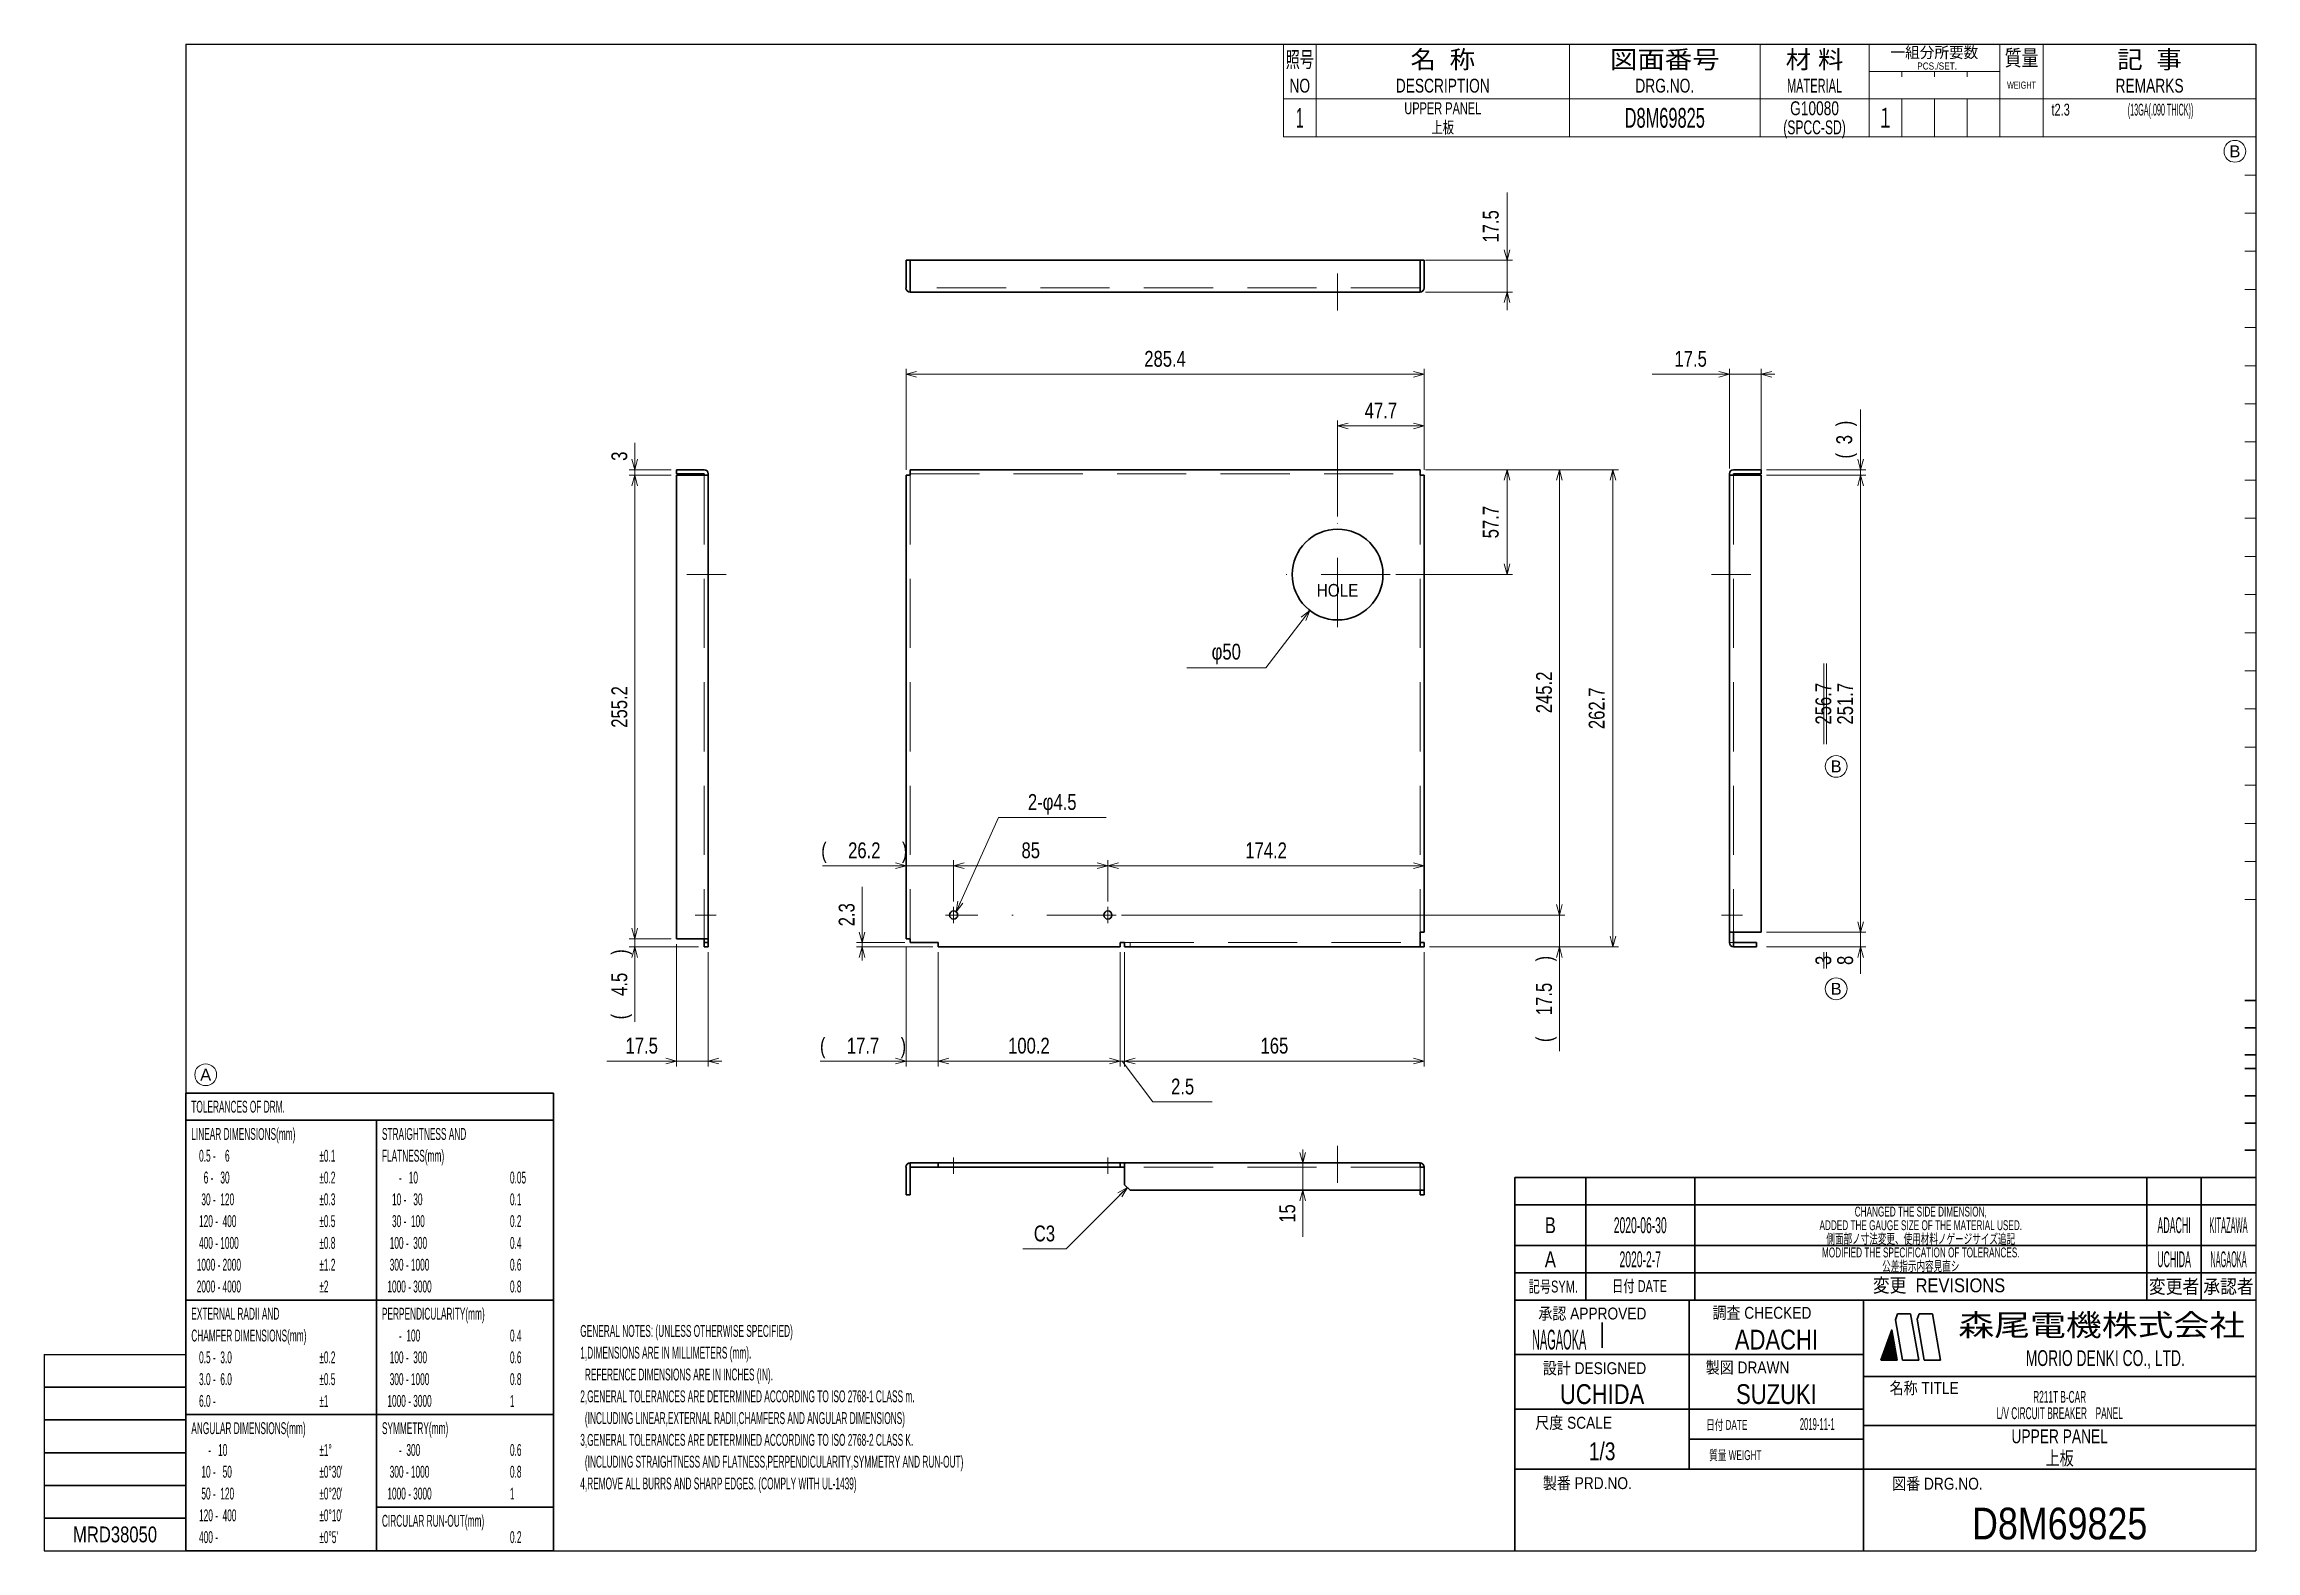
# Model space of a CAD drawing. Header units: millimetres. Extents: x 7 to 413, y 10 to 287.
import ezdxf
from ezdxf.enums import TextEntityAlignment as Align

# ---------------------------------------------------------------- set-up
doc = ezdxf.new("R2010")
doc.units = ezdxf.units.MM
doc.linetypes.add('DASHDOT', pattern=[25.3, 12.7, -6.3, 0, -6.3])
doc.linetypes.add('DASHED', pattern=[19, 12.7, -6.3])
for name, color, linetype in [('GR01_05', 7, 'Continuous'), ('GR01_06', 7, 'Continuous'), ('GR01_16', 7, 'Continuous'), ('図面枠D8M', 7, 'Continuous'), ('表題、部品表', 7, 'Continuous'), ('表題、部品表_02', 7, 'Continuous'), ('表題、部品表_03', 7, 'Continuous')]:
    doc.layers.add(name, color=color, linetype=linetype)
doc.styles.add('HG丸ｺﾞｼｯｸM-PRO', font='')
doc.styles.get('HG丸ｺﾞｼｯｸM-PRO').set_extended_font_data('HG丸ｺﾞｼｯｸM-PRO')

# ---------------------------------------------------------------- blocks, each defined once
blk = doc.blocks.new('BLKF024')
at = {"layer": '図面枠D8M', "color": 4, "linetype": 'Continuous', "lineweight": 13}
for p, q in [((344.778471, 46.998727), (346.524087, 48.744343)), ((344.8594, 47.221078), (346.502888, 48.864566)), ((344.940329, 47.443428), (346.48169, 48.984789)), ((345.021258, 47.665778), (346.460491, 49.105012)), ((345.102186, 47.888128), (346.439293, 49.225235)), ((345.183115, 48.110479), (346.418094, 49.345457)), ((345.264044, 48.332829), (346.396896, 49.46568)), ((345.344973, 48.555179), (346.375697, 49.585903)), ((345.425902, 48.777529), (346.354499, 49.706126)), ((345.506831, 48.999879), (346.3333, 49.826349)), ((345.58776, 49.22223), (346.312102, 49.946572)), ((345.668689, 49.44458), (346.290903, 50.066794)), ((345.749617, 49.66693), (346.269705, 50.187017)), ((345.830546, 49.88928), (346.248506, 50.30724)), ((345.911475, 50.111631), (346.227307, 50.427463)), ((345.992404, 50.333981), (346.206109, 50.547686)), ((346.073333, 50.556331), (346.18491, 50.667909)), ((346.154262, 50.778681), (346.163712, 50.788131)), ((344.157871, 45.246757), (346.693675, 47.782561)), ((344.211969, 45.442276), (346.672477, 47.902784)), ((344.292898, 45.664626), (346.651278, 48.023006)), ((344.299292, 45.246757), (346.714874, 47.662338)), ((344.373827, 45.886976), (346.63008, 48.143229)), ((344.440714, 45.246757), (346.736072, 47.542115)), ((344.454756, 46.109327), (346.608881, 48.263452)), ((344.535684, 46.331677), (346.587682, 48.383675)), ((344.582135, 45.246757), (346.757271, 47.421892)), ((344.616613, 46.554027), (346.566484, 48.503898)), ((344.697542, 46.776377), (346.545285, 48.624121)), ((344.723556, 45.246757), (346.778469, 47.301669)), ((344.864978, 45.246757), (346.799668, 47.181447)), ((345.006399, 45.246757), (346.820866, 47.061224)), ((345.147821, 45.246757), (346.842065, 46.941001)), ((345.289242, 45.246757), (346.863263, 46.820778)), ((345.430663, 45.246757), (346.884462, 46.700555)), ((345.572085, 45.246757), (346.90566, 46.580332)), ((345.713506, 45.246757), (346.926859, 46.46011)), ((345.854927, 45.246757), (346.948057, 46.339887)), ((345.996349, 45.246757), (346.969256, 46.219664)), ((346.13777, 45.246757), (346.990455, 46.099441)), ((346.279191, 45.246757), (347.011653, 45.979218)), ((346.420613, 45.246757), (347.032852, 45.858995)), ((346.562034, 45.246757), (347.05405, 45.738773)), ((346.703455, 45.246757), (347.075249, 45.61855)), ((346.844877, 45.246757), (347.096447, 45.498327)), ((346.986298, 45.246757), (347.117646, 45.378104)), ((347.12772, 45.246757), (347.138844, 45.257881))]:
    blk.add_line(p, q, dxfattribs=at)
blk = doc.blocks.new('BLKF023')
at = {"layer": '図面枠D8M', "color": 2, "linetype": 'Continuous', "lineweight": 25}
for p, q in [((33, 286.75), (413, 286.75)), ((33, 286.75), (33, 10.25)), ((413, 286.75), (413, 10.25)), ((7, 46.25), (7, 10.25)), ((7, 46.25), (33, 46.25)), ((7, 10.25), (413, 10.25))]:
    blk.add_line(p, q, dxfattribs=at)
at = {"layer": '図面枠D8M', "color": 4, "linetype": 'Continuous', "lineweight": 13}
for p, q in [((413, 269.75), (411, 269.75)), ((413, 262.75), (411, 262.75)), ((413, 255.75), (411, 255.75)), ((413, 248.75), (411, 248.75)), ((413, 241.75), (411, 241.75)), ((413, 234.75), (411, 234.75)), ((413, 227.75), (411, 227.75)), ((413, 220.75), (411, 220.75)), ((413, 213.75), (411, 213.75)), ((413, 206.75), (411, 206.75)), ((413, 199.75), (411, 199.75)), ((413, 192.75), (411, 192.75)), ((413, 185.75), (411, 185.75)), ((413, 178.75), (411, 178.75)), ((413, 171.75), (411, 171.75)), ((413, 164.75), (411, 164.75)), ((413, 157.75), (411, 157.75)), ((413, 150.75), (411, 150.75)), ((413, 143.75), (411, 143.75)), ((413, 136.75), (411, 136.75)), ((411, 129.75), (413, 129.75))]:
    blk.add_line(p, q, dxfattribs=at)
at = {"layer": '図面枠D8M', "color": 3, "linetype": 'Continuous', "lineweight": 35}
for p, q in [((413, 111.25), (411, 111.25)), ((413, 106.25), (411, 106.25)), ((413, 101.25), (411, 101.25)), ((413, 98.75), (411, 98.75)), ((413, 93.75), (411, 93.75)), ((413, 88.75), (411, 88.75)), ((413, 83.75), (411, 83.75)), ((277, 78.75), (413, 78.75)), ((277, 78.75), (277, 10.25)), ((290, 78.75), (290, 56.25)), ((310, 78.75), (310, 56.25)), ((393, 78.75), (393, 56.25)), ((403, 78.75), (403, 56.25)), ((277, 73.75), (413, 73.75)), ((277, 66.25), (413, 66.25)), ((277, 61.25), (413, 61.25)), ((277, 56.25), (413, 56.25)), ((309, 56.25), (309, 25.25)), ((341, 56.25), (341, 10.25)), ((346.84, 52.65), (347.23, 53.75)), ((347.23, 53.75), (349.64, 53.75)), ((351.14, 45.25), (349.64, 53.75)), ((351.18, 53.75), (350.82, 52.76)), ((351.18, 53.75), (353.64, 53.75)), ((355.14, 45.25), (353.64, 53.75)), ((293, 52.17), (293, 47.48)), ((344.14, 45.25), (346.16, 50.8)), ((347.14, 45.25), (346.16, 50.8)), ((348.14, 45.25), (346.84, 52.65)), ((352.14, 45.25), (350.82, 52.76)), ((277, 46.25), (341, 46.25)), ((344.14, 45.25), (347.14, 45.25)), ((348.14, 45.25), (351.14, 45.25)), ((352.14, 45.25), (355.14, 45.25)), ((341, 42.25), (413, 42.25)), ((7, 40.25), (33, 40.25)), ((7, 34.25), (33, 34.25)), ((277, 36.25), (341, 36.25)), ((341, 33.25), (413, 33.25)), ((309, 30.75), (341, 30.75)), ((7, 28.25), (33, 28.25)), ((277, 25.25), (413, 25.25)), ((7, 22.25), (33, 22.25)), ((33, 16.25), (7, 16.25))]:
    blk.add_line(p, q, dxfattribs=at)
at = {"layer": '図面枠D8M', "color": 4, "linetype": 'Continuous', "lineweight": 13}
blk.add_blockref('BLKF024', (0, 0), dxfattribs=at)
at = {"layer": '図面枠D8M', "color": 4, "linetype": 'Continuous', "lineweight": 13, "style": 'HG丸ｺﾞｼｯｸM-PRO'}
for s, height, width, p in [('記号SYM.', 2.182, 0.69227, (284.03, 58.74)), ('日付 DATE', 2.182, 0.692507, (299.87, 58.83)), ('変更  REVISIONS', 2.5455, 0.887352, (354.85, 58.97)), ('変更者', 2.545, 0.887717, (398, 58.75)), ('承認者', 2.545, 0.887717, (408, 58.75)), ('承認 APPROVED', 2.1818, 0.863151, (291.21, 53.79)), ('調査 CHECKED', 2.182, 0.863174, (322.34, 53.92)), ('設計 DESIGNED', 2.1818, 0.862613, (291.61, 43.76)), ('製図 DRAWN', 2.182, 0.863099, (319.7, 43.9)), ('名称 TITLE', 2.182, 0.862489, (352.13, 40.11)), ('尺度 SCALE', 2.182, 0.862581, (287.78, 33.74)), ('日付 DATE', 1.818, 0.618255, (315.88, 33.34)), ('質量 WEIGHT', 1.818, 0.618812, (317.46, 27.8)), ('製番 PRD.NO.', 2.182, 0.863299, (290.29, 22.66)), ('図番 DRG.NO.', 2.182, 0.863083, (354.56, 22.56))]:
    blk.add_text(s, height=height, dxfattribs=dict(at, width=width)).set_placement(p, align=Align.MIDDLE_CENTER)
at = {"layer": '図面枠D8M', "color": 2, "linetype": 'Continuous', "lineweight": 25, "style": 'HG丸ｺﾞｼｯｸM-PRO', "width": 1.206081}
blk.add_text('森尾電機株式会社', height=4, dxfattribs=at).set_placement((384.72, 51.68), align=Align.MIDDLE_CENTER)
at = {"layer": '図面枠D8M', "color": 3, "linetype": 'Continuous', "lineweight": 35, "style": 'HG丸ｺﾞｼｯｸM-PRO', "width": 0.652197}
blk.add_text('MORIO DENKI CO., LTD.', height=2.9091, dxfattribs=at).set_placement((385.38, 45.61), align=Align.MIDDLE_CENTER)
blk = doc.blocks.new('BLKF025')
at = {"layer": '図面枠D8M', "color": 3, "linetype": 'Continuous', "lineweight": 35, "style": 'HG丸ｺﾞｼｯｸM-PRO'}
for s, height, width, p in [('CHANGED THE SIDE DIMENSION,', 1.8182, 0.618941, (351.5, 72.5)), ('B', 2.91, 0.78204, (283.5, 70)), ('2020-06-30', 2.909, 0.488281, (300, 70)), ('ADACHI', 2.909, 0.415454, (398, 70)), ('KITAZAWA', 2.909, 0.308644, (408, 70)), ('A', 2.91, 0.782973, (283.5, 63.75)), ('2020-2-7', 2.909, 0.488281, (300, 63.75)), ('MODIFIED THE SPECIFICATION OF TOLERANCES.', 1.8182, 0.618603, (351.5, 65)), ('UCHIDA', 2.909, 0.415827, (398, 63.75)), ('NAGAOKA', 2.909, 0.334453, (408, 63.75)), ('NAGAOKA', 3.636, 0.414524, (285.11, 49)), ('ADACHI', 3.636, 0.830909, (325, 49)), ('UCHIDA', 3.636, 0.830691, (293, 39)), ('SUZUKI', 3.636, 0.831098, (325, 39)), ('L/V CIRCUIT BREAKER\u3000PANEL', 2.1818, 0.522183, (377, 35.5)), ('R211T B-CAR', 2.1818, 0.521736, (377, 38.5)), ('2019-11-1', 2.182, 0.482367, (332.5, 33.5)), ('UPPER PANEL', 2.5455, 0.742433, (377, 31.25)), ('1/3', 3.273, 0.80628, (293, 28.5)), ('D8M69825', 5.818, 0.845432, (377, 15.25))]:
    blk.add_text(s, height=height, dxfattribs=dict(at, width=width)).set_placement(p, align=Align.MIDDLE_CENTER)
blk = doc.blocks.new('BLKF026')
at = {"layer": '表題、部品表_02', "color": 4, "linetype": 'Continuous', "lineweight": 13}
for p, q in [((234.5, 276.75), (234.5, 269.75)), ((234.5, 276.75), (413, 276.75)), ((240.5, 276.75), (240.5, 269.75)), ((287, 276.75), (287, 269.75)), ((322, 276.75), (322, 269.75)), ((342, 276.75), (342, 269.75)), ((348, 276.75), (348, 269.75)), ((354, 276.75), (354, 269.75)), ((360, 269.75), (360, 276.75)), ((366, 276.75), (366, 269.75)), ((374, 276.75), (374, 269.75)), ((413, 276.75), (413, 269.75)), ((234.5, 269.75), (413, 269.75))]:
    blk.add_line(p, q, dxfattribs=at)
blk = doc.blocks.new('BLKF029')
at = {"layer": '図面枠D8M', "color": 4, "linetype": 'Continuous', "lineweight": 13}
for p, q in [((234.5, 286.75), (234.5, 276.75)), ((234.5, 286.75), (413, 286.75)), ((240.5, 286.75), (240.5, 276.75)), ((287, 286.75), (287, 276.75)), ((322, 286.75), (322, 276.75)), ((342, 286.75), (342, 276.75)), ((366, 286.75), (366, 276.75)), ((374, 286.75), (374, 276.75)), ((413, 286.75), (413, 276.75)), ((342, 281.75), (366, 281.75)), ((348, 280.75), (348, 281.75)), ((354, 281.75), (354, 280.75)), ((360, 281.75), (360, 280.75)), ((234.5, 276.75), (413, 276.75))]:
    blk.add_line(p, q, dxfattribs=at)
at = {"layer": '図面枠D8M', "color": 3, "linetype": 'Continuous', "lineweight": 35, "style": 'HG丸ｺﾞｼｯｸM-PRO'}
for s, height, width, p in [('照号', 2.909, 0.651535, (237.5, 283.95)), ('名  称', 3.273, 1.042426, (263.75, 283.95)), ('図面番号', 3.273, 1.127518, (304.5, 283.95)), ('材 料', 3.273, 1.042439, (332, 283.95)), ('一組分所要数', 2.036, 0.966638, (354, 285.25)), ('質量', 2.909, 0.781842, (370, 284.25)), ('記  事', 3.273, 1.042426, (393.5, 283.95)), ('NO', 2.545, 0.740841, (237.5, 279.15)), ('DESCRIPTION', 2.5455, 0.741365, (263.75, 279.15)), ('DRG.NO.', 2.545, 0.741189, (304.5, 279.15)), ('MATERIAL', 2.545, 0.594756, (332, 279.15)), ('PCS./SET.', 1.309, 0.862935, (354.5, 282.75)), ('REMARKS', 2.545, 0.742803, (393.5, 279.15)), ('WEIGHT', 1.309, 0.635507, (370, 279.25))]:
    blk.add_text(s, height=height, dxfattribs=dict(at, width=width)).set_placement(p, align=Align.MIDDLE_CENTER)
blk = doc.blocks.new('BLKF028')
at = {"layer": '図面枠D8M', "color": 3, "linetype": 'Continuous', "lineweight": 13}
blk.add_blockref('BLKF029', (0, 0), dxfattribs=at)
blk = doc.blocks.new('FXTIP_ARROW_E')
at = {"color": 0, "linetype": 'Continuous', "lineweight": -2}
for q in [(-1, 0), (-0.97, 0.26), (-0.97, -0.26)]:
    blk.add_line((0, 0), q, dxfattribs=at)
blk = doc.blocks.new('FXTIP_ARROW_S')
at = {"color": 0, "linetype": 'Continuous', "lineweight": -2}
for q in [(-1, 0), (-0.97, 0.26), (-0.97, -0.26)]:
    blk.add_line((0, 0), q, dxfattribs=at)
blk = doc.blocks.new('BLKF030')
at = {"layer": 'GR01_06', "color": 3, "linetype": 'Continuous', "lineweight": 35}
for p, q in [((316.36, 121.86), (316.36, 207.89)), ((316.36, 207.66), (322.19, 207.66)), ((317.13, 208.66), (322.19, 208.66)), ((317.13, 207.89), (317.13, 207.66)), ((317.13, 207.89), (322.19, 207.89)), ((322.19, 207.89), (322.19, 208.66)), ((322.19, 123.76), (322.19, 207.66)), ((316.36, 123.76), (322.19, 123.76)), ((317.13, 123.76), (317.13, 121.09)), ((317.13, 121.86), (321.36, 121.86)), ((321.36, 121.09), (321.36, 121.86)), ((321.36, 121.09), (317.13, 121.09))]:
    blk.add_line(p, q, dxfattribs=at)
at = {"layer": 'GR01_06', "color": 4, "linetype": 'DASHED', "lineweight": 13}
for p, q in [((317.13, 207.66), (317.13, 123.76)), ((316.36, 121.86), (317.13, 121.86))]:
    blk.add_line(p, q, dxfattribs=at)
at = {"layer": 'GR01_06', "color": 3, "linetype": 'Continuous', "lineweight": 35}
for centre, start, end in [((317.13, 207.89), 90, 180), ((317.13, 121.86), 180, 270)]:
    blk.add_arc(centre, 0.767, start, end, dxfattribs=at)
blk = doc.blocks.new('BLKF031')
at = {"layer": 'GR01_06', "color": 3, "linetype": 'Continuous', "lineweight": 35}
for p, q in [((165.21, 207.66), (165.21, 122.59)), ((165.21, 207.66), (165.97, 207.66)), ((165.97, 207.89), (165.97, 208.66)), ((165.97, 208.66), (259.57, 208.66)), ((165.97, 207.89), (165.97, 207.66)), ((259.57, 207.89), (259.57, 208.66)), ((259.57, 207.89), (259.57, 207.66)), ((259.57, 207.66), (260.34, 207.66)), ((260.34, 207.66), (260.34, 123.76)), ((165.21, 122.59), (165.97, 122.59)), ((165.97, 122.59), (165.97, 121.86)), ((165.97, 121.86), (171.11, 121.86)), ((171.11, 121.09), (171.11, 121.86)), ((204.51, 121.09), (204.51, 121.86)), ((204.51, 121.86), (205.34, 121.86)), ((205.34, 121.09), (205.34, 121.86)), ((259.57, 123.76), (260.34, 123.76)), ((259.57, 123.76), (259.57, 121.09)), ((259.57, 121.86), (260.34, 121.86)), ((260.34, 121.09), (260.34, 121.86)), ((171.11, 121.09), (204.51, 121.09)), ((205.34, 121.09), (260.34, 121.09))]:
    blk.add_line(p, q, dxfattribs=at)
at = {"layer": 'GR01_06', "color": 4, "linetype": 'DASHED', "lineweight": 13}
for p, q in [((165.97, 207.89), (259.57, 207.89)), ((165.97, 207.66), (165.97, 122.59)), ((259.57, 207.66), (259.57, 123.76)), ((205.34, 121.86), (259.57, 121.86)), ((206.34, 121.09), (206.34, 121.86))]:
    blk.add_line(p, q, dxfattribs=at)
at = {"layer": 'GR01_06', "color": 3, "linetype": 'Continuous', "lineweight": 35}
for centre, radius in [((244.44, 189.42), 8.33), ((173.94, 126.92), 0.75), ((202.27, 126.92), 0.75)]:
    blk.add_circle(centre, radius, dxfattribs=at)
blk = doc.blocks.new('BLKF032')
at = {"layer": 'GR01_06', "color": 3, "linetype": 'Continuous', "lineweight": 35}
for p, q in [((128.14, 208.66), (123.07, 208.66)), ((123.07, 207.89), (123.07, 208.66)), ((128.14, 207.89), (123.07, 207.89)), ((128.91, 207.66), (123.07, 207.66)), ((123.07, 122.59), (123.07, 207.66)), ((128.14, 207.89), (128.14, 207.66)), ((128.91, 121.09), (128.91, 207.89)), ((128.91, 122.59), (123.07, 122.59)), ((128.14, 122.59), (128.14, 121.09)), ((128.91, 121.86), (128.14, 121.86)), ((128.91, 121.09), (128.14, 121.09))]:
    blk.add_line(p, q, dxfattribs=at)
at = {"layer": 'GR01_06', "color": 4, "linetype": 'DASHED', "lineweight": 13}
blk.add_line((128.14, 207.66), (128.14, 122.59), dxfattribs=at)
at = {"layer": 'GR01_06', "color": 3, "linetype": 'Continuous', "lineweight": 35}
blk.add_arc((128.14, 207.89), 0.767, 0, 90, dxfattribs=at)
blk = doc.blocks.new('BLKF033')
at = {"layer": 'GR01_06', "color": 3, "linetype": 'Continuous', "lineweight": 35}
for p, q in [((259.57, 81.42), (165.97, 81.42)), ((165.97, 75.58), (165.97, 81.42)), ((171.11, 80.65), (171.11, 81.42)), ((204.51, 80.65), (204.51, 81.42)), ((205.34, 80.65), (205.34, 81.42)), ((259.57, 80.65), (259.57, 81.42)), ((165.21, 75.58), (165.21, 80.65)), ((205.34, 80.65), (165.97, 80.65)), ((205.34, 77.42), (205.34, 80.65)), ((206.34, 76.42), (205.34, 77.42)), ((260.34, 80.65), (259.57, 80.65)), ((260.34, 75.58), (260.34, 80.65)), ((260.34, 75.58), (260.34, 80.65)), ((165.97, 75.58), (165.21, 75.58)), ((260.34, 76.42), (206.34, 76.42)), ((259.57, 75.58), (259.57, 76.42)), ((260.34, 75.58), (259.57, 75.58))]:
    blk.add_line(p, q, dxfattribs=at)
at = {"layer": 'GR01_06', "color": 4, "linetype": 'DASHED', "lineweight": 13}
for p, q in [((259.57, 80.65), (205.34, 80.65)), ((259.57, 76.42), (259.57, 80.65))]:
    blk.add_line(p, q, dxfattribs=at)
at = {"layer": 'GR01_06', "color": 3, "linetype": 'Continuous', "lineweight": 35}
for centre, start, end in [((165.97, 80.65), 90, 180), ((259.57, 80.65), 0, 90)]:
    blk.add_arc(centre, 0.767, start, end, dxfattribs=at)
blk = doc.blocks.new('BLKF034')
at = {"layer": 'GR01_06', "color": 3, "linetype": 'Continuous', "lineweight": 35}
for p, q in [((165.21, 242.02), (165.21, 247.09)), ((259.57, 247.09), (165.21, 247.09)), ((165.97, 241.26), (165.97, 247.09)), ((260.34, 247.09), (259.57, 247.09)), ((259.57, 241.26), (259.57, 247.09)), ((260.34, 242.02), (260.34, 247.09)), ((165.97, 241.26), (259.57, 241.26)), ((259.57, 241.26), (259.57, 242.02))]:
    blk.add_line(p, q, dxfattribs=at)
at = {"layer": 'GR01_06', "color": 4, "linetype": 'DASHED', "lineweight": 13}
blk.add_line((259.57, 242.02), (165.97, 242.02), dxfattribs=at)
at = {"layer": 'GR01_06', "color": 3, "linetype": 'Continuous', "lineweight": 35}
for centre, start, end in [((165.97, 242.02), 180, 270), ((259.57, 242.02), 270, 0)]:
    blk.add_arc(centre, 0.767, start, end, dxfattribs=at)
blk = doc.blocks.new('BLKF035')
at = {"layer": '図面枠D8M', "color": 3, "linetype": 'Continuous', "lineweight": 35}
for p, q in [((33, 94.25), (100.5, 94.25)), ((33, 94.25), (33, 10.25)), ((100.5, 10.25), (100.5, 94.25)), ((33, 89.25), (100.5, 89.25)), ((68, 10.25), (68, 89.25)), ((33, 56.25), (68, 56.25)), ((68, 56.25), (100.5, 56.25)), ((33, 35.25), (68, 35.25)), ((68, 35.25), (100.5, 35.25)), ((68, 18.25), (100.5, 18.25)), ((33, 10.25), (100.5, 10.25))]:
    blk.add_line(p, q, dxfattribs=at)
at = {"layer": '図面枠D8M', "color": 4, "linetype": 'Continuous', "lineweight": 13, "style": 'HG丸ｺﾞｼｯｸM-PRO'}
for s, height, width, p in [('TOLERANCES OF DRM.', 2.1818, 0.522208, (34, 91.75)), ('LINEAR DIMENSIONS(mm)', 2.1818, 0.521664, (34, 86.75)), ('STRAIGHTNESS AND', 2.1818, 0.521949, (69, 86.75)), (' 0.5 -    6', 2.1818, 0.524049, (35, 82.75)), ('±0.1', 2.182, 0.52198, (57.5, 82.75)), ('FLATNESS(mm)', 2.1818, 0.521994, (69, 82.75)), ('   6 -   30', 2.1818, 0.52397, (35, 78.75)), ('±0.2', 2.182, 0.52198, (57.5, 78.75)), ('     -   10', 2.1818, 0.524651, (70, 78.75)), ('0.05', 2.182, 0.52205, (92.5, 78.75)), ('  30 -  120', 2.1818, 0.522893, (35, 74.75)), ('±0.3', 2.182, 0.52198, (57.5, 74.75)), ('  10 -   30', 2.1818, 0.523391, (70, 74.75)), ('0.1', 2.182, 0.522424, (92.5, 74.75)), (' 120 -  400', 2.1818, 0.52246, (35, 70.75)), ('±0.5', 2.182, 0.52198, (57.5, 70.75)), ('  30 -  100', 2.1818, 0.522893, (70, 70.75)), ('0.2', 2.182, 0.522424, (92.5, 70.75)), (' 400 - 1000', 2.1818, 0.52208, (35, 66.75)), ('±0.8', 2.182, 0.52198, (57.5, 66.75)), (' 100 -  300', 2.1818, 0.52246, (70, 66.75)), ('0.4', 2.182, 0.522424, (92.5, 66.75)), ('1000 - 2000', 2.1818, 0.521744, (35, 62.75)), ('±1.2', 2.182, 0.52198, (57.5, 62.75)), (' 300 - 1000', 2.1818, 0.52208, (70, 62.75)), ('0.6', 2.182, 0.522424, (92.5, 62.75)), ('2000 - 4000', 2.1818, 0.521744, (35, 58.75)), ('±2', 2.182, 0.521216, (57.5, 58.75)), ('1000 - 3000', 2.1818, 0.521744, (70, 58.75)), ('0.8', 2.182, 0.522424, (92.5, 58.75)), ('EXTERNAL RADII AND', 2.1818, 0.522426, (34, 53.75)), ('PERPENDICULARITY(mm)', 2.1818, 0.521822, (69, 53.75)), ('CHAMFER DIMENSIONS(mm)', 2.1818, 0.521615, (34, 49.75)), ('     -  100', 2.1818, 0.52397, (70, 49.75)), ('0.4', 2.182, 0.522424, (92.5, 49.75)), (' 0.5 -  3.0', 2.1818, 0.523514, (35, 45.75)), ('±0.2', 2.182, 0.52198, (57.5, 45.75)), (' 100 -  300', 2.1818, 0.52246, (70, 45.75)), ('0.6', 2.182, 0.522424, (92.5, 45.75)), (' 3.0 -  6.0', 2.1818, 0.523514, (35, 41.75)), ('±0.5', 2.182, 0.52198, (57.5, 41.75)), (' 300 - 1000', 2.1818, 0.52208, (70, 41.75)), ('0.8', 2.182, 0.522424, (92.5, 41.75)), (' 6.0 -', 2.182, 0.523279, (35, 37.75)), ('±1', 2.182, 0.521216, (57.5, 37.75)), ('1000 - 3000', 2.1818, 0.521744, (70, 37.75)), ('1', 2.18, 0.521199, (92.5, 37.75)), ('ANGULAR DIMENSIONS(mm)', 2.1818, 0.521887, (34, 32.75)), ('SYMMETRY(mm)', 2.1818, 0.521222, (69, 32.75)), ('     -   10', 2.1818, 0.524651, (35, 28.75)), ('±1°', 2.182, 0.52122, (57.5, 28.75)), ('     -  300', 2.1818, 0.52397, (70, 28.75)), ('0.6', 2.182, 0.522424, (92.5, 28.75)), ('  10 -   50', 2.1818, 0.523391, (35, 24.75)), ("±0°30'", 2.182, 0.521679, (57.5, 24.75)), (' 300 - 1000', 2.1818, 0.52208, (70, 24.75)), ('0.8', 2.182, 0.522424, (92.5, 24.75)), ('  50 -  120', 2.1818, 0.522893, (35, 20.75)), ("±0°20'", 2.182, 0.521679, (57.5, 20.75)), ('1000 - 3000', 2.1818, 0.521744, (70, 20.75)), ('1', 2.18, 0.521199, (92.5, 20.75)), (' 120 -  400', 2.1818, 0.52246, (35, 16.75)), ("±0°10'", 2.182, 0.521679, (57.5, 16.75)), ('CIRCULAR RUN-OUT(mm)', 2.1818, 0.521639, (69, 15.75)), (' 400 -', 2.182, 0.52234, (35, 12.75)), ("±0°5'", 2.182, 0.521776, (57.5, 12.75)), ('0.2', 2.182, 0.522424, (92.5, 12.75))]:
    blk.add_text(s, height=height, dxfattribs=dict(at, width=width)).set_placement(p, align=Align.MIDDLE_LEFT)
blk = doc.blocks.new('BLKF036')
at = {"layer": '表題、部品表', "color": 4, "linetype": 'Continuous', "lineweight": 13}
blk.add_circle((36.64, 97.62), 2, dxfattribs=at)
at = {"layer": '表題、部品表', "color": 4, "linetype": 'Continuous', "lineweight": 13, "style": 'HG丸ｺﾞｼｯｸM-PRO', "width": 1.042301}
blk.add_text('A', height=2.18, dxfattribs=at).set_placement((36.64, 97.62), align=Align.MIDDLE_CENTER)
blk = doc.blocks.new('BLKF037')
at = {"layer": 'GR01_05', "color": 4, "linetype": 'Continuous', "lineweight": 13}
blk.add_circle((335.96, 113.39), 2, dxfattribs=at)
at = {"layer": 'GR01_05', "color": 4, "linetype": 'Continuous', "lineweight": 13, "style": 'HG丸ｺﾞｼｯｸM-PRO', "width": 1.04272}
blk.add_text('B', height=2.18, dxfattribs=at).set_placement((335.96, 113.39), align=Align.MIDDLE_CENTER)
blk = doc.blocks.new('BLKF038')
at = {"layer": 'GR01_05', "color": 4, "linetype": 'Continuous', "lineweight": 13}
blk.add_circle((335.96, 154.21), 2, dxfattribs=at)
at = {"layer": 'GR01_05', "color": 4, "linetype": 'Continuous', "lineweight": 13, "style": 'HG丸ｺﾞｼｯｸM-PRO', "width": 1.04272}
blk.add_text('B', height=2.18, dxfattribs=at).set_placement((335.96, 154.21), align=Align.MIDDLE_CENTER)
blk = doc.blocks.new('BLKF039')
at = {"layer": '表題、部品表', "color": 4, "linetype": 'Continuous', "lineweight": 13}
blk.add_circle((409.17, 267.1), 2, dxfattribs=at)
at = {"layer": '表題、部品表', "color": 4, "linetype": 'Continuous', "lineweight": 13, "style": 'HG丸ｺﾞｼｯｸM-PRO', "width": 1.04272}
blk.add_text('B', height=2.18, dxfattribs=at).set_placement((409.17, 267.1), align=Align.MIDDLE_CENTER)

msp = doc.modelspace()

# ---------------------------------------------------------------- linework, layer by layer
at = {"layer": 'GR01_05', "color": 4, "linetype": 'Continuous', "lineweight": 13}
for p, q in [((333.69, 158.31), (333.69, 173.11)), ((334.19, 158.31), (334.19, 173.11)), ((333.69, 117.13), (333.69, 120.09)), ((334.19, 117.13), (334.19, 120.09))]:
    msp.add_line(p, q, dxfattribs=at)
at = {"layer": 'GR01_06', "color": 4, "linetype": 'DASHDOT', "lineweight": 13}
for p, q in [((244.44, 237.87), (244.44, 244.67)), ((244.44, 179.76), (244.44, 199.09)), ((124.99, 189.42), (132.18, 189.42)), ((254.11, 189.42), (234.77, 189.42)), ((320.28, 189.42), (313.09, 189.42)), ((126.51, 126.92), (130.33, 126.92)), ((203.77, 126.92), (172.44, 126.92)), ((173.94, 125.42), (173.94, 128.42)), ((202.27, 125.42), (202.27, 128.42)), ((318.76, 126.92), (314.94, 126.92)), ((173.94, 79.45), (173.94, 82.45)), ((202.27, 79.45), (202.27, 82.45)), ((244.44, 77.8), (244.44, 84.59))]:
    msp.add_line(p, q, dxfattribs=at)
at = {"layer": 'GR01_16', "color": 4, "linetype": 'Continuous', "lineweight": 13}
for p, q in [((275.55, 247.09), (275.55, 259.55)), ((260.57, 247.09), (276.55, 247.09)), ((275.55, 241.26), (275.55, 247.09)), ((260.57, 241.26), (276.55, 241.26)), ((275.55, 237.92), (275.55, 241.26)), ((165.21, 208.66), (165.21, 227.19)), ((165.21, 226.19), (260.34, 226.19)), ((260.34, 208.66), (260.34, 227.19)), ((302.17, 226.19), (316.36, 226.19)), ((316.36, 208.89), (316.36, 227.19)), ((316.36, 226.19), (322.19, 226.19)), ((322.19, 208.66), (322.19, 227.19)), ((322.19, 226.19), (324.69, 226.19)), ((340.44, 208.66), (340.44, 219.7)), ((244.44, 200.09), (244.44, 217.69)), ((244.44, 216.69), (260.34, 216.69)), ((260.34, 208.66), (260.34, 217.69)), ((115.4, 208.66), (115.4, 213.62)), ((122.07, 208.66), (114.4, 208.66)), ((122.07, 207.66), (114.4, 207.66)), ((115.4, 207.66), (115.4, 208.66)), ((115.4, 122.59), (115.4, 207.66)), ((260.57, 208.66), (276.55, 208.66)), ((260.57, 208.66), (295.98, 208.66)), ((260.57, 208.66), (286.16, 208.66)), ((275.55, 189.42), (275.55, 208.66)), ((285.16, 126.92), (285.16, 208.66)), ((294.98, 121.09), (294.98, 208.66)), ((323.19, 208.66), (341.44, 208.66)), ((323.19, 207.66), (341.44, 207.66)), ((340.44, 207.66), (340.44, 208.66)), ((340.44, 123.76), (340.44, 207.66)), ((255.11, 189.42), (276.55, 189.42)), ((239.36, 182.82), (231.25, 172.27)), ((231.25, 172.27), (216.75, 172.27)), ((174.39, 127.52), (182.17, 144.85)), ((182.17, 144.85), (201.93, 144.85)), ((149.9, 135.98), (165.21, 135.98)), ((165.21, 135.98), (173.94, 135.98)), ((173.94, 129.42), (173.94, 136.98)), ((173.94, 135.98), (202.27, 135.98)), ((202.27, 129.42), (202.27, 136.98)), ((202.27, 135.98), (260.34, 135.98)), ((157.13, 121.86), (157.13, 132.11)), ((204.77, 126.92), (286.16, 126.92)), ((285.16, 121.09), (285.16, 126.92)), ((122.07, 122.59), (114.4, 122.59)), ((115.4, 121.09), (115.4, 122.59)), ((164.97, 121.86), (156.13, 121.86)), ((157.13, 121.09), (157.13, 121.86)), ((323.19, 123.76), (341.44, 123.76)), ((340.44, 121.09), (340.44, 123.76)), ((127.14, 121.09), (114.4, 121.09)), ((115.4, 107.33), (115.4, 121.09)), ((123.07, 121.59), (123.07, 99.13)), ((128.91, 120.09), (128.91, 99.13)), ((170.11, 121.09), (156.13, 121.09)), ((157.13, 118.59), (157.13, 121.09)), ((165.21, 121.09), (165.21, 99.13)), ((171.11, 120.09), (171.11, 99.13)), ((204.51, 120.09), (204.51, 99.13)), ((205.34, 120.09), (205.34, 99.13)), ((260.34, 120.09), (260.34, 99.13)), ((261.34, 121.09), (295.98, 121.09)), ((261.34, 121.09), (286.16, 121.09)), ((285.16, 101.96), (285.16, 121.09)), ((323.19, 121.09), (341.44, 121.09)), ((340.44, 116.13), (340.44, 121.09)), ((110.31, 100.13), (123.07, 100.13)), ((123.07, 100.13), (128.91, 100.13)), ((128.91, 100.13), (131.41, 100.13)), ((149.43, 100.13), (165.21, 100.13)), ((165.21, 100.13), (171.11, 100.13)), ((171.11, 100.13), (204.51, 100.13)), ((204.51, 100.13), (205.34, 100.13)), ((204.92, 100.13), (210.55, 92.63)), ((205.34, 100.13), (260.34, 100.13)), ((210.55, 92.63), (221.43, 92.63)), ((238.04, 81.42), (238.04, 83.92)), ((238.04, 76.42), (238.04, 81.42)), ((205.84, 76.92), (194.58, 65.66)), ((238.04, 67.88), (238.04, 76.42)), ((194.58, 65.66), (186.66, 65.66))]:
    msp.add_line(p, q, dxfattribs=at)

# ---------------------------------------------------------------- block references
at = {"layer": 'GR01_05', "color": 4, "linetype": 'Continuous', "lineweight": 13}
for name in ['BLKF038', 'BLKF037']:
    msp.add_blockref(name, (0, 0), dxfattribs=at)
at = {"layer": 'GR01_06', "color": 3, "linetype": 'Continuous', "lineweight": 35}
for name in ['BLKF034', 'BLKF032', 'BLKF031', 'BLKF030', 'BLKF033']:
    msp.add_blockref(name, (0, 0), dxfattribs=at)
at = {"layer": 'GR01_16', "color": 4, "linetype": 'Continuous', "lineweight": 13, "xscale": 2, "yscale": 2}
for name, p, rotation in [('FXTIP_ARROW_S', (275.55, 247.09), 270), ('FXTIP_ARROW_E', (275.55, 241.26), 90), ('FXTIP_ARROW_S', (165.21, 226.19), 180), ('FXTIP_ARROW_E', (260.34, 226.19), 360), ('FXTIP_ARROW_E', (316.36, 226.19), 360), ('FXTIP_ARROW_S', (322.19, 226.19), 180), ('FXTIP_ARROW_S', (244.44, 216.69), 180), ('FXTIP_ARROW_E', (260.34, 216.69), 360), ('FXTIP_ARROW_S', (115.4, 208.66), 270), ('FXTIP_ARROW_E', (115.4, 207.66), 90), ('FXTIP_ARROW_E', (275.55, 208.66), 90), ('FXTIP_ARROW_E', (285.16, 208.66), 90), ('FXTIP_ARROW_E', (294.98, 208.66), 90), ('FXTIP_ARROW_S', (340.44, 208.66), 270), ('FXTIP_ARROW_E', (340.44, 207.66), 90), ('FXTIP_ARROW_S', (275.55, 189.42), 270), ('FXTIP_ARROW_S', (239.36, 182.82), 52.44390455481138), ('FXTIP_ARROW_E', (165.21, 135.98), 360), ('FXTIP_ARROW_S', (173.94, 135.98), 180), ('FXTIP_ARROW_E', (202.27, 135.98), 360), ('FXTIP_ARROW_S', (202.27, 135.98), 180), ('FXTIP_ARROW_E', (260.34, 135.98), 360), ('FXTIP_ARROW_S', (174.39, 127.52), 245.8189606401), ('FXTIP_ARROW_S', (285.16, 126.92), 270), ('FXTIP_ARROW_S', (115.4, 122.59), 270), ('FXTIP_ARROW_S', (157.13, 121.86), 270), ('FXTIP_ARROW_S', (294.98, 121.09), 270), ('FXTIP_ARROW_S', (340.44, 123.76), 270), ('FXTIP_ARROW_E', (115.4, 121.09), 90), ('FXTIP_ARROW_E', (157.13, 121.09), 90), ('FXTIP_ARROW_E', (285.16, 121.09), 90), ('FXTIP_ARROW_E', (340.44, 121.09), 90), ('FXTIP_ARROW_E', (123.07, 100.13), 360), ('FXTIP_ARROW_S', (128.91, 100.13), 180), ('FXTIP_ARROW_E', (165.21, 100.13), 360), ('FXTIP_ARROW_S', (171.11, 100.13), 180), ('FXTIP_ARROW_E', (204.51, 100.13), 360), ('FXTIP_ARROW_S', (205.34, 100.13), 180), ('FXTIP_ARROW_E', (260.34, 100.13), 360), ('FXTIP_ARROW_S', (238.04, 81.42), 270), ('FXTIP_ARROW_S', (205.84, 76.92), 45.00000000000004), ('FXTIP_ARROW_E', (238.04, 76.42), 90)]:
    msp.add_blockref(name, p, dxfattribs=dict(at, rotation=rotation))
at = {"layer": '図面枠D8M', "color": 4, "linetype": 'Continuous', "lineweight": 35}
msp.add_blockref('BLKF023', (0, 0), dxfattribs=at)
at = {"layer": '図面枠D8M', "color": 3, "linetype": 'Continuous', "lineweight": 13}
msp.add_blockref('BLKF028', (0, 0), dxfattribs=at)
at = {"layer": '図面枠D8M', "color": 4, "linetype": 'Continuous', "lineweight": 13}
msp.add_blockref('BLKF035', (0, 0), dxfattribs=at)
at = {"layer": '図面枠D8M', "color": 3, "linetype": 'Continuous', "lineweight": 35}
msp.add_blockref('BLKF025', (0, 0), dxfattribs=at)
at = {"layer": '表題、部品表', "color": 4, "linetype": 'Continuous', "lineweight": 13}
for name in ['BLKF039', 'BLKF036']:
    msp.add_blockref(name, (0, 0), dxfattribs=at)
at = {"layer": '表題、部品表_02', "color": 4, "linetype": 'Continuous', "lineweight": 13}
msp.add_blockref('BLKF026', (0, 0), dxfattribs=at)

# ---------------------------------------------------------------- texts
at = {"layer": 'GR01_05', "color": 3, "linetype": 'Continuous', "lineweight": 35, "style": 'HG丸ｺﾞｼｯｸM-PRO'}
for s, height, width, p in [('256.7', 2.909, 0.7847, (335.94, 165.71)), ('3', 2.91, 0.784542, (335.94, 118.61))]:
    msp.add_text(s, height=height, rotation=90, dxfattribs=dict(at, width=width)).set_placement(p, align=Align.BOTTOM_CENTER)
at = {"layer": 'GR01_16', "color": 3, "linetype": 'Continuous', "lineweight": 35, "style": 'HG丸ｺﾞｼｯｸM-PRO'}
for s, height, rotation, width, p in [('17.5', 2.909, 90, 0.784749, (274.88, 253.32)), ('285.4', 2.909, 0, 0.7847, (212.77, 226.69)), ('47.7', 2.909, 0, 0.784749, (252.39, 217.19)), (')', 2.91, 90, 0.781868, (339.77, 217.14)), ('3', 2.91, 90, 0.784542, (114.9, 211.14)), ('(', 2.91, 90, 0.781868, (339.77, 211.22)), ('3', 2.91, 90, 0.784542, (339.77, 214.18)), ('57.7', 2.909, 90, 0.784749, (274.88, 199.04)), ('245.2', 2.909, 90, 0.7847, (284.66, 167.79)), ('255.2', 2.909, 90, 0.7847, (114.9, 165.12)), ('262.7', 2.909, 90, 0.7847, (294.32, 164.87)), ('251.7', 2.909, 90, 0.7847, (339.94, 165.71)), ('2-φ4.5', 2.909, 360, 0.783565, (192.05, 145.35)), ('(', 2.91, 0, 0.781868, (150.15, 136.48)), ('26.2', 2.909, 0, 0.784749, (157.55, 136.48)), (')', 2.91, 0, 0.781868, (164.95, 136.48)), ('85', 2.909, 0, 0.784542, (188.11, 136.48)), ('174.2', 2.909, 0, 0.7847, (231.31, 136.48)), ('2.3', 2.909, 90, 0.784839, (156.63, 126.98)), (')', 2.91, 90, 0.781868, (114.9, 120.13)), (')', 2.91, 90, 0.781868, (284.66, 118.92)), ('8', 2.91, 90, 0.784542, (339.94, 118.61)), ('4.5', 2.909, 90, 0.784839, (114.9, 114.21)), ('17.5', 2.909, 90, 0.784749, (284.66, 111.52)), ('(', 2.91, 90, 0.781868, (114.9, 108.29)), ('(', 2.91, 0, 0.781868, (149.92, 100.63)), ('17.7', 2.909, 0, 0.784749, (157.32, 100.63)), (')', 2.91, 0, 0.781868, (164.72, 100.63)), ('100.2', 2.909, 0, 0.7847, (187.77, 100.63)), ('165', 2.909, 0, 0.784542, (232.84, 100.63)), ('(', 2.91, 90, 0.781868, (284.66, 104.12)), ('15', 2.909, 90, 0.784542, (237.54, 72.15))]:
    msp.add_text(s, height=height, rotation=rotation, dxfattribs=dict(at, width=width)).set_placement(p, align=Align.BOTTOM_CENTER)
for s, width, p in [('17.5', 0.784749, (309.26, 226.69)), ('φ50', 0.783455, (224, 172.94)), ('17.5', 0.784749, (116.69, 100.63)), ('2.5', 0.784839, (215.99, 93.13)), ('C3', 0.78334, (190.62, 66.16))]:
    msp.add_text(s, height=2.909, dxfattribs=dict(at, width=width)).set_placement(p, align=Align.BOTTOM_CENTER)
at = {"layer": 'GR01_16', "color": 3, "linetype": 'Continuous', "lineweight": 35, "style": 'HG丸ｺﾞｼｯｸM-PRO', "width": 0.90379}
msp.add_text('HOLE', height=2.327, dxfattribs=at).set_placement((244.44, 186.53), align=Align.MIDDLE_CENTER)
at = {"layer": '図面枠D8M', "color": 3, "linetype": 'Continuous', "lineweight": 35, "style": 'HG丸ｺﾞｼｯｸM-PRO'}
for s, height, width, p in [('ADDED THE GAUGE SIZE OF THE MATERIAL USED.', 1.8182, 0.618412, (351.5, 70)), ('側面部ノ寸法変更、使用材料ノゲージサイズ追記', 1.8182, 0.618958, (351.5, 67.5)), ('公差指示内容見直シ', 1.818, 0.618958, (351.5, 62.5)), ('上板', 2.545, 0.741121, (377, 27.25)), ('MRD38050', 2.909, 0.783793, (20, 13.25))]:
    msp.add_text(s, height=height, dxfattribs=dict(at, width=width)).set_placement(p, align=Align.MIDDLE_CENTER)
for s, width, p in [('GENERAL NOTES: (UNLESS OTHERWISE SPECIFIED)', 0.52211, (105.41, 51.69)), ('1,DIMENSIONS ARE IN MILLIMETERS (mm).', 0.522052, (105.41, 47.69)), ('  REFERENCE DIMENSIONS ARE IN INCHES (IN).', 0.522009, (105.41, 43.69)), ('2,GENERAL TOLERANCES ARE DETERMINED ACCORDING TO ISO 2768-1 CLASS m.', 0.522186, (105.41, 39.69)), ('  (INCLUDING LINEAR,EXTERNAL RADII,CHAMFERS AND ANGULAR DIMENSIONS)', 0.522355, (105.41, 35.69)), ('3,GENERAL TOLERANCES ARE DETERMINED ACCORDING TO ISO 2768-2 CLASS K.', 0.52223, (105.41, 31.69)), ('  (INCLUDING STRAIGHTNESS AND FLATNESS,PERPENDICULARITY,SYMMETRY AND RUN-OUT)', 0.522087, (105.41, 27.69)), ('4,REMOVE ALL BURRS AND SHARP EDGES. (COMPLY WITH UL-1439)', 0.52235, (105.41, 23.69))]:
    msp.add_text(s, height=2.1818, dxfattribs=dict(at, width=width)).set_placement(p, align=Align.TOP_LEFT)
at = {"layer": '表題、部品表_03', "color": 3, "linetype": 'Continuous', "lineweight": 35, "style": 'HG丸ｺﾞｼｯｸM-PRO'}
for s, height, width, p in [('UPPER PANEL', 2.1818, 0.691487, (263.75, 275)), ('G10080', 2.545, 0.740408, (332, 275)), ('1', 3.64, 0.521199, (237.5, 273.25)), ('上板', 2.182, 0.692256, (263.75, 271.5)), ('D8M69825', 3.636, 0.619412, (304.5, 273.25)), ('(SPCC-SD)', 2.545, 0.652377, (332, 271.5)), ('１', 3.64, 0.578238, (345, 273.25))]:
    msp.add_text(s, height=height, dxfattribs=dict(at, width=width)).set_placement(p, align=Align.MIDDLE_CENTER)
for s, height, width, p in [('t2.3', 2.182, 0.690457, (375.5, 274.75)), ('(13GA(.090 THICK))', 2.1818, 0.416535, (389.5, 274.75))]:
    msp.add_text(s, height=height, dxfattribs=dict(at, width=width)).set_placement(p, align=Align.MIDDLE_LEFT)

doc.saveas('drawing.dxf')
